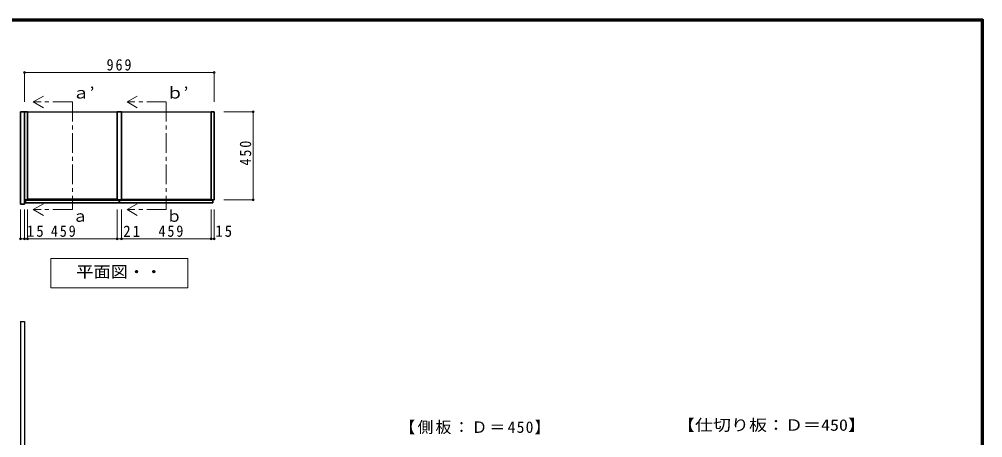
# Model space of a CAD drawing. Units: millimetres at full size, sheet at 1:20; details may follow other scales. Extents: x -3922 to 3878, y -2932 to 2722.
# Drawn here: x -1044 to 3878, y 584 to 2722 of the extents above; entities that cross this region are included whole.
import ezdxf
from ezdxf.enums import TextEntityAlignment as Align

# ---------------------------------------------------------------- set-up
doc = ezdxf.new("R2010")
doc.units = ezdxf.units.MM
doc.header["$LTSCALE"] = 20
doc.header["$PDMODE"] = 32
doc.header["$PDSIZE"] = 10
doc.linetypes.add('CHAIN1', pattern=[8, 5, -1, 1, -1])
for name, color, linetype, lineweight in [('0-2', 3, 'Continuous', 25), ('0-3_固定棚', 3, 'Continuous', 25), ('0-6_パイプハンガー', 2, 'Continuous', 35), ('0-A_文字', 7, 'Continuous', 18), ('0-B_寸法', 7, 'Continuous', 9), ('F-1_枠', 6, 'Continuous', 40)]:
    doc.layers.add(name, color=color, linetype=linetype, lineweight=lineweight)
doc.styles.add('ＭＳ ゴシック', font='')
doc.styles.get('ＭＳ ゴシック').set_extended_font_data('MS Gothic')

msp = doc.modelspace()

# ---------------------------------------------------------------- linework, layer by layer
at = {"layer": '0-2', "color": 2, "lineweight": 35}
for p, q in [((-1038.73, 1777.58), (-1038.73, 2249.58)), ((-1038.73, 2249.58), (-1017.73, 2249.58)), ((-1017.73, 1777.58), (-1017.73, 2249.58)), ((-1017.73, 2249.58), (-1002.73, 2249.58)), ((-1002.73, 1799.58), (-1002.73, 2249.58)), ((-543.73, 2249.58), (-522.73, 2249.58)), ((-543.73, 1799.58), (-543.73, 2249.58)), ((-522.73, 1799.58), (-522.73, 2249.58)), ((-63.73, 2249.58), (-48.73, 2249.58)), ((-63.73, 1799.58), (-63.73, 2249.58)), ((-48.73, 1799.58), (-48.73, 2249.58)), ((-1038.73, 1777.58), (-1017.73, 1777.58)), ((-1017.73, 1799.58), (-1002.73, 1799.58)), ((-543.73, 1799.58), (-522.73, 1799.58)), ((-63.73, 1799.58), (-48.73, 1799.58))]:
    msp.add_line(p, q, dxfattribs=at)
at = {"layer": '0-2'}
for p, q in [((-1038.73, 1177.73), (-1017.73, 1177.73)), ((-1038.73, 1177.73), (-1038.73, -1711.27)), ((-1017.73, 1177.73), (-1017.73, -1711.27))]:
    msp.add_line(p, q, dxfattribs=at)
at = {"layer": '0-3_固定棚'}
for p, q in [((-1002.73, 2249.58), (-543.73, 2249.58)), ((-522.73, 2249.58), (-63.73, 2249.58)), ((-543.73, 1802.58), (-1002.73, 1802.58)), ((-522.73, 1802.58), (-63.73, 1802.58))]:
    msp.add_line(p, q, dxfattribs=at)
at = {"layer": '0-6_パイプハンガー'}
for p, q in [((-1011.73, 1798.58), (-1011.73, 1783.58)), ((-534.73, 1798.58), (-1011.73, 1798.58)), ((-534.73, 1783.58), (-1011.73, 1783.58)), ((-534.73, 1798.58), (-534.73, 1783.58)), ((-531.73, 1798.58), (-531.73, 1783.58)), ((-54.73, 1798.58), (-531.73, 1798.58)), ((-54.73, 1783.58), (-531.73, 1783.58)), ((-54.73, 1798.58), (-54.73, 1783.58))]:
    msp.add_line(p, q, dxfattribs=at)
at = {"layer": '0-A_文字'}
for p, q in [((-973.23, 2299.58), (-921.27, 2329.58)), ((-493.23, 2299.58), (-441.27, 2329.58)), ((-973.23, 2299.58), (-921.27, 2269.58)), ((-493.23, 2299.58), (-441.27, 2269.58)), ((-973.23, 1749.58), (-921.27, 1779.58)), ((-493.23, 1749.58), (-441.27, 1779.58)), ((-973.23, 1749.58), (-921.27, 1719.58)), ((-493.23, 1749.58), (-441.27, 1719.58)), ((-883.23, 1499.58), (-883.23, 1349.58)), ((-183.23, 1499.58), (-883.23, 1499.58)), ((-183.23, 1499.58), (-183.23, 1349.58)), ((-883.23, 1349.58), (-183.23, 1349.58))]:
    msp.add_line(p, q, dxfattribs=at)
at = {"layer": '0-A_文字', "linetype": 'CHAIN1'}
for p, q in [((-773.23, 2299.58), (-973.23, 2299.58)), ((-293.23, 2299.58), (-493.23, 2299.58))]:
    msp.add_line(p, q, dxfattribs=at)
for points in [[(-773.23, 2299.58), (-773.23, 1749.58), (-973.23, 1749.58)], [(-293.23, 2299.58), (-293.23, 1749.58), (-493.23, 1749.58)]]:
    msp.add_lwpolyline(points, dxfattribs=at)
at = {"layer": '0-B_寸法', "color": 4}
for p, q in [((-1017.73, 2449.58), (-1017.73, 2299.58)), ((-1017.73, 2449.58), (-48.73, 2449.58)), ((-48.73, 2449.58), (-48.73, 2299.58)), ((151.27, 2249.58), (1.27, 2249.58)), ((151.27, 2249.58), (151.27, 1799.58)), ((151.27, 1799.58), (1.27, 1799.58)), ((-1038.73, 1599.58), (-1038.73, 1749.58)), ((-1017.73, 1599.58), (-1017.73, 1749.58)), ((-1002.73, 1599.58), (-1002.73, 1749.58)), ((-543.73, 1599.58), (-543.73, 1749.58)), ((-522.73, 1599.58), (-522.73, 1749.58)), ((-63.73, 1599.58), (-63.73, 1749.58)), ((-48.73, 1599.58), (-48.73, 1749.58)), ((-1017.73, 1599.58), (-1038.73, 1599.58)), ((-1017.73, 1599.58), (-1002.73, 1599.58)), ((-1002.73, 1599.58), (-543.73, 1599.58)), ((-543.73, 1599.58), (-522.73, 1599.58))]:
    msp.add_line(p, q, dxfattribs=at)
msp.add_lwpolyline([(-522.73, 1599.58), (-63.73, 1599.58), (-48.73, 1599.58)], dxfattribs=at)
at = {"layer": '0-B_寸法'}
for p in [(-1017.73, 2449.58), (-48.73, 2449.58), (151.27, 2249.58), (151.27, 1799.58), (-1038.73, 1599.58), (-1017.73, 1599.58), (-1002.73, 1599.58), (-543.73, 1599.58), (-522.73, 1599.58), (-63.73, 1599.58), (-48.73, 1599.58)]:
    msp.add_point(p, dxfattribs=at)
at = {"layer": 'F-1_枠'}
for p, q in [((-3922.03, 2722.29), (3877.97, 2722.29)), ((-3922.03, 2718.96), (3877.97, 2718.96)), ((-3922.03, 2715.63), (3877.97, 2715.63)), ((3871.3, 2722.29), (3871.3, -2864.37)), ((3874.63, 2722.29), (3874.63, -2864.37)), ((3877.97, 2722.29), (3877.97, -2864.37))]:
    msp.add_line(p, q, dxfattribs=at)

# ---------------------------------------------------------------- texts
at = {"layer": '0-A_文字', "style": 'ＭＳ ゴシック'}
for s, width, p in [('ａ’', 1.1, (-773.23, 2299.58)), ('ｂ’', 1.1, (-293.23, 2299.58)), ('平面図・・', 1.1, (-753.23, 1384.58)), ('【仕切り板：Ｄ＝450】', 1.15, (2315.66, 601.73))]:
    msp.add_text(s, height=58.65, dxfattribs=dict(at, width=width)).set_placement(p, align=Align.BOTTOM_LEFT)
for s, p in [('ａ', (-773.23, 1669.58)), ('ｂ', (-293.23, 1669.58))]:
    msp.add_text(s, height=58.65, dxfattribs=at).set_placement(p, align=Align.BOTTOM_LEFT)
at = {"layer": '0-A_文字', "insert": (898.77, 601.73), "char_height": 58.65, "attachment_point": 7, "style": 'ＭＳ ゴシック'}
msp.add_mtext('\\T1.15;【側板：Ｄ＝450】', dxfattribs=at)
at = {"layer": '0-B_寸法', "char_height": 58.65, "attachment_point": 7, "style": 'ＭＳ ゴシック'}
for s, insert in [('\\T1.27;\\W0.9;969', (-598.23, 2459.58)), ('\\T1.27;\\W0.95;15', (-1005.68, 1609.58)), ('\\T1.27;\\W0.9;459', (-883, 1609.58)), ('\\T1.27;\\W0.95;21', (-513.47, 1609.58)), ('\\T1.27;\\W0.9;459', (-333.23, 1609.58)), ('\\T1.27;\\W0.95;15', (-43.15, 1609.58))]:
    msp.add_mtext(s, dxfattribs=dict(at, insert=insert))
at = {"layer": '0-B_寸法', "insert": (141.27, 1974.58), "char_height": 58.65, "attachment_point": 7, "rotation": 90, "style": 'ＭＳ ゴシック'}
msp.add_mtext('\\T1.27;\\W0.9;450', dxfattribs=at)

doc.saveas('drawing.dxf')
